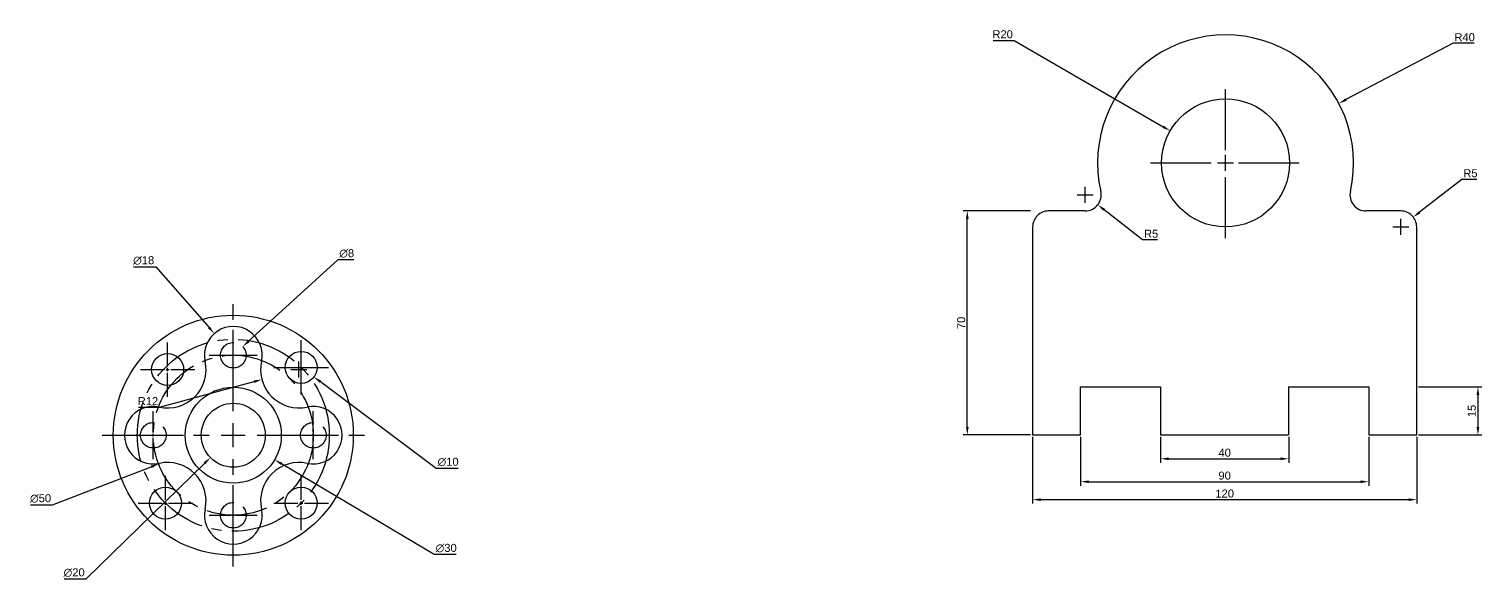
# Model space of a CAD drawing. Header units: inches. Extents: x 3868 to 10301, y 1982 to 2304.
# Drawn here: x 7386.2 to 7840.2, y 2105.1 to 2276.9 of the extents above; entities that cross this region are included whole.
import ezdxf

# ---------------------------------------------------------------- set-up
doc = ezdxf.new("R2010")
doc.units = ezdxf.units.IN
doc.linetypes.add('CENTER2', pattern=[28.575, 19.05, -3.175, 3.175, -3.175])
doc.styles.get("Standard").update_dxf_attribs({"font": 'arial.ttf'})
doc.dimstyles.new('ISO-25', dxfattribs={"dimtxt": 2.5, "dimasz": 2.5, "dimexe": 1.25, "dimexo": 0.625, "dimtad": 1, "dimtoh": 1, "dimtxsty": 'Standard', "dimcen": 2.5, "dimadec": 0, "dimazin": 0, "dimtfac": 1, "dimtofl": 0, "dimtmove": 0, "dimatfit": 3, "dimfxl": 1, "dimarcsym": 0})

# ---------------------------------------------------------------- blocks, each defined once
blk = doc.blocks.new('*U65')
at = {"color": 0, "linetype": 'CENTER2', "transparency": 16777216}
for p, q in [((0, 7.5), (0, 41)), ((-41, 0), (-7.5, 0)), ((7.5, 0), (41, 0)), ((0, -41), (0, -7.5))]:
    blk.add_line(p, q, dxfattribs=at)
at = {"color": 0, "linetype": 'Continuous', "transparency": 16777216}
for p, q in [((-3.75, 0), (3.75, 0)), ((0, -3.75), (0, 3.75))]:
    blk.add_line(p, q, dxfattribs=at)
blk = doc.blocks.new('*U66')
at = {"color": 0, "linetype": 'CENTER2', "transparency": 16777216}
for p, q in [((0, 0.8), (0, 7.5)), ((-7.5, 0), (-0.8, 0)), ((0.8, 0), (7.5, 0)), ((0, -7.5), (0, -0.8))]:
    blk.add_line(p, q, dxfattribs=at)
at = {"color": 0, "linetype": 'Continuous', "transparency": 16777216}
for p, q in [((-0.4, 0), (0.4, 0)), ((0, -0.4), (0, 0.4))]:
    blk.add_line(p, q, dxfattribs=at)
blk = doc.blocks.new('*U67')
at = {"color": 0, "linetype": 'CENTER2', "transparency": 16777216}
for p, q in [((0, 0.8), (0, 7.5)), ((-7.5, 0), (-0.8, 0)), ((0.8, 0), (7.5, 0)), ((0, -7.5), (0, -0.8))]:
    blk.add_line(p, q, dxfattribs=at)
at = {"color": 0, "linetype": 'Continuous', "transparency": 16777216}
for p, q in [((-0.4, 0), (0.4, 0)), ((0, -0.4), (0, 0.4))]:
    blk.add_line(p, q, dxfattribs=at)
blk = doc.blocks.new('*U68')
at = {"color": 0, "linetype": 'CENTER2', "transparency": 16777216}
for p, q in [((0, 0.8), (0, 7.5)), ((-7.5, 0), (-0.8, 0)), ((0.8, 0), (7.5, 0)), ((0, -7.5), (0, -0.8))]:
    blk.add_line(p, q, dxfattribs=at)
at = {"color": 0, "linetype": 'Continuous', "transparency": 16777216}
for p, q in [((-0.4, 0), (0.4, 0)), ((0, -0.4), (0, 0.4))]:
    blk.add_line(p, q, dxfattribs=at)
blk = doc.blocks.new('*U69')
at = {"color": 0, "linetype": 'CENTER2', "transparency": 16777216}
for p, q in [((0, 0.8), (0, 7.5)), ((-7.5, 0), (-0.8, 0)), ((0.8, 0), (7.5, 0)), ((0, -7.5), (0, -0.8))]:
    blk.add_line(p, q, dxfattribs=at)
at = {"color": 0, "linetype": 'Continuous', "transparency": 16777216}
for p, q in [((-0.4, 0), (0.4, 0)), ((0, -0.4), (0, 0.4))]:
    blk.add_line(p, q, dxfattribs=at)
blk = doc.blocks.new('*U70')
at = {"color": 0, "linetype": 'CENTER2', "transparency": 16777216}
for p, q in [((0, 1), (0, 8.5)), ((-8.5, 0), (-1, 0)), ((1, 0), (8.5, 0)), ((0, -8.5), (0, -1))]:
    blk.add_line(p, q, dxfattribs=at)
at = {"color": 0, "linetype": 'Continuous', "transparency": 16777216}
for p, q in [((-0.5, 0), (0.5, 0)), ((0, -0.5), (0, 0.5))]:
    blk.add_line(p, q, dxfattribs=at)
blk = doc.blocks.new('*U71')
at = {"color": 0, "linetype": 'CENTER2', "transparency": 16777216}
for p, q in [((0, 1), (0, 8.5)), ((-8.5, 0), (-1, 0)), ((1, 0), (8.5, 0)), ((0, -8.5), (0, -1))]:
    blk.add_line(p, q, dxfattribs=at)
at = {"color": 0, "linetype": 'Continuous', "transparency": 16777216}
for p, q in [((-0.5, 0), (0.5, 0)), ((0, -0.5), (0, 0.5))]:
    blk.add_line(p, q, dxfattribs=at)
blk = doc.blocks.new('*U72')
at = {"color": 0, "linetype": 'CENTER2', "transparency": 16777216}
for p, q in [((0, 1), (0, 8.5)), ((-8.5, 0), (-1, 0)), ((1, 0), (8.5, 0)), ((0, -8.5), (0, -1))]:
    blk.add_line(p, q, dxfattribs=at)
at = {"color": 0, "linetype": 'Continuous', "transparency": 16777216}
for p, q in [((-0.5, 0), (0.5, 0)), ((0, -0.5), (0, 0.5))]:
    blk.add_line(p, q, dxfattribs=at)
blk = doc.blocks.new('*U73')
at = {"color": 0, "linetype": 'CENTER2', "transparency": 16777216}
for p, q in [((0, 1), (0, 8.5)), ((-8.5, 0), (-1, 0)), ((1, 0), (8.5, 0)), ((0, -8.5), (0, -1))]:
    blk.add_line(p, q, dxfattribs=at)
at = {"color": 0, "linetype": 'Continuous', "transparency": 16777216}
for p, q in [((-0.5, 0), (0.5, 0)), ((0, -0.5), (0, 0.5))]:
    blk.add_line(p, q, dxfattribs=at)
blk = doc.blocks.new('*D74')
at = {"color": 0, "lineweight": -2, "transparency": 16777216}
for p, q in [((7418.84, 2202.64), (7425.77, 2202.64)), ((7425.77, 2202.64), (7442.42, 2183.65)), ((7447.5, 2175), (7452.5, 2175)), ((7450, 2172.5), (7450, 2177.5))]:
    blk.add_line(p, q, dxfattribs=at)
at = {"color": 0, "transparency": 16777216}
blk.add_solid([(7442.73, 2183.92), (7442.1, 2183.37), (7444.06, 2181.77)], dxfattribs=at)
at = {"layer": 'Defpoints', "color": 0, "transparency": 16777216}
for p in [(7444.06, 2181.77), (7455.93, 2168.23)]:
    blk.add_point(p, dxfattribs=at)
at = {"color": 0, "transparency": 16777216, "insert": (7421.99, 2204.61), "char_height": 2.5, "attachment_point": 5}
blk.add_mtext('∅18', dxfattribs=at)
blk = doc.blocks.new('*D75')
at = {"color": 0, "lineweight": -2, "transparency": 16777216}
for p, q in [((7482.62, 2204.83), (7454.79, 2179.39)), ((7487.61, 2204.83), (7482.62, 2204.83)), ((7447.5, 2175), (7452.5, 2175)), ((7450, 2172.5), (7450, 2177.5))]:
    blk.add_line(p, q, dxfattribs=at)
at = {"color": 0, "transparency": 16777216}
blk.add_solid([(7454.51, 2179.69), (7455.08, 2179.08), (7452.95, 2177.7)], dxfattribs=at)
at = {"layer": 'Defpoints', "color": 0, "transparency": 16777216}
for p in [(7452.95, 2177.7), (7447.05, 2172.3)]:
    blk.add_point(p, dxfattribs=at)
at = {"color": 0, "transparency": 16777216, "insert": (7485.43, 2206.8), "char_height": 2.5, "attachment_point": 5}
blk.add_mtext('∅8', dxfattribs=at)
blk = doc.blocks.new('*D76')
at = {"color": 0, "lineweight": -2, "transparency": 16777216}
for p, q in [((7468.71, 2171.21), (7473.71, 2171.21)), ((7471.21, 2168.71), (7471.21, 2173.71)), ((7513.34, 2139.65), (7477.21, 2166.72)), ((7520.26, 2139.65), (7513.34, 2139.65))]:
    blk.add_line(p, q, dxfattribs=at)
at = {"color": 0, "transparency": 16777216}
blk.add_solid([(7477.46, 2167.05), (7476.96, 2166.38), (7475.21, 2168.21)], dxfattribs=at)
at = {"layer": 'Defpoints', "color": 0, "transparency": 16777216}
for p in [(7467.21, 2174.21), (7475.21, 2168.21)]:
    blk.add_point(p, dxfattribs=at)
at = {"color": 0, "transparency": 16777216, "insert": (7517.11, 2141.63), "char_height": 2.5, "attachment_point": 5}
blk.add_mtext('∅10', dxfattribs=at)
blk = doc.blocks.new('*D77')
at = {"color": 0, "lineweight": -2, "transparency": 16777216}
for p, q in [((7450, 2147.5), (7450, 2152.5)), ((7447.5, 2150), (7452.5, 2150)), ((7393.54, 2128.26), (7424.33, 2140.12)), ((7386.62, 2128.26), (7393.54, 2128.26))]:
    blk.add_line(p, q, dxfattribs=at)
at = {"color": 0, "transparency": 16777216}
blk.add_solid([(7424.18, 2140.51), (7424.48, 2139.73), (7426.67, 2141.02)], dxfattribs=at)
at = {"layer": 'Defpoints', "color": 0, "transparency": 16777216}
for p in [(7473.33, 2158.98), (7426.67, 2141.02)]:
    blk.add_point(p, dxfattribs=at)
at = {"color": 0, "transparency": 16777216, "insert": (7389.77, 2130.23), "char_height": 2.5, "attachment_point": 5}
blk.add_mtext('∅50', dxfattribs=at)
blk = doc.blocks.new('*D78')
at = {"color": 0, "lineweight": -2, "transparency": 16777216}
for p, q in [((7450, 2147.5), (7450, 2152.5)), ((7447.5, 2150), (7452.5, 2150)), ((7404.03, 2105.08), (7441.06, 2141.26)), ((7397.11, 2105.08), (7404.03, 2105.08))]:
    blk.add_line(p, q, dxfattribs=at)
at = {"color": 0, "transparency": 16777216}
blk.add_solid([(7440.77, 2141.56), (7441.35, 2140.97), (7442.84, 2143.01)], dxfattribs=at)
at = {"layer": 'Defpoints', "color": 0, "transparency": 16777216}
for p in [(7457.15, 2156.99), (7442.84, 2143.01)]:
    blk.add_point(p, dxfattribs=at)
at = {"color": 0, "transparency": 16777216, "insert": (7400.26, 2107.06), "char_height": 2.5, "attachment_point": 5}
blk.add_mtext('∅20', dxfattribs=at)
blk = doc.blocks.new('*D79')
at = {"color": 0, "lineweight": -2, "transparency": 16777216}
for p, q in [((7450, 2147.5), (7450, 2152.5)), ((7447.5, 2150), (7452.5, 2150)), ((7512.74, 2112.74), (7465.04, 2141.06)), ((7519.65, 2112.74), (7512.74, 2112.74))]:
    blk.add_line(p, q, dxfattribs=at)
at = {"color": 0, "transparency": 16777216}
blk.add_solid([(7465.26, 2141.42), (7464.83, 2140.71), (7462.89, 2142.34)], dxfattribs=at)
at = {"layer": 'Defpoints', "color": 0, "transparency": 16777216}
for p in [(7437.1, 2157.66), (7462.89, 2142.34)]:
    blk.add_point(p, dxfattribs=at)
at = {"color": 0, "transparency": 16777216, "insert": (7516.51, 2114.71), "char_height": 2.5, "attachment_point": 5}
blk.add_mtext('∅30', dxfattribs=at)
blk = doc.blocks.new('*D80')
at = {"color": 0, "lineweight": -2, "transparency": 16777216}
for p, q in [((7468.01, 2170.51), (7473.01, 2170.51)), ((7470.51, 2168.01), (7470.51, 2173.01)), ((7426.92, 2158.79), (7456.51, 2166.75)), ((7420.35, 2158.79), (7426.92, 2158.79))]:
    blk.add_line(p, q, dxfattribs=at)
at = {"color": 0, "transparency": 16777216}
blk.add_solid([(7456.4, 2167.15), (7456.62, 2166.35), (7458.92, 2167.4)], dxfattribs=at)
at = {"layer": 'Defpoints', "color": 0, "transparency": 16777216}
for p in [(7470.51, 2170.51), (7458.92, 2167.4)]:
    blk.add_point(p, dxfattribs=at)
at = {"color": 0, "transparency": 16777216, "insert": (7423.32, 2160.67), "char_height": 2.5, "attachment_point": 5}
blk.add_mtext('R12', dxfattribs=at)
blk = doc.blocks.new('*D81')
at = {"color": 0, "lineweight": -2, "transparency": 16777216}
for p, q in [((7699.78, 2149.47), (7699.78, 2128.61)), ((7819.78, 2149.47), (7819.78, 2128.61)), ((7702.28, 2129.86), (7817.28, 2129.86))]:
    blk.add_line(p, q, dxfattribs=at)
at = {"color": 0, "transparency": 16777216}
for points in [[(7702.28, 2130.28), (7702.28, 2129.45), (7699.78, 2129.86)], [(7817.28, 2130.28), (7817.28, 2129.45), (7819.78, 2129.86)]]:
    blk.add_solid(points, dxfattribs=at)
at = {"layer": 'Defpoints', "color": 0, "transparency": 16777216}
for p in [(7699.78, 2150.09), (7819.78, 2150.09), (7819.78, 2129.86)]:
    blk.add_point(p, dxfattribs=at)
at = {"color": 0, "transparency": 16777216, "insert": (7759.78, 2131.76), "char_height": 2.5, "attachment_point": 5}
blk.add_mtext('120', dxfattribs=at)
blk = doc.blocks.new('*D82')
at = {"color": 0, "lineweight": -2, "transparency": 16777216}
for p, q in [((7714.78, 2149.47), (7714.78, 2134.22)), ((7804.78, 2149.47), (7804.78, 2134.22)), ((7717.28, 2135.47), (7802.28, 2135.47))]:
    blk.add_line(p, q, dxfattribs=at)
at = {"color": 0, "transparency": 16777216}
for points in [[(7717.28, 2135.89), (7717.28, 2135.06), (7714.78, 2135.47)], [(7802.28, 2135.89), (7802.28, 2135.06), (7804.78, 2135.47)]]:
    blk.add_solid(points, dxfattribs=at)
at = {"layer": 'Defpoints', "color": 0, "transparency": 16777216}
for p in [(7714.78, 2150.09), (7804.78, 2150.09), (7804.78, 2135.47)]:
    blk.add_point(p, dxfattribs=at)
at = {"color": 0, "transparency": 16777216, "insert": (7759.78, 2137.37), "char_height": 2.5, "attachment_point": 5}
blk.add_mtext('90', dxfattribs=at)
blk = doc.blocks.new('*D83')
at = {"color": 0, "lineweight": -2, "transparency": 16777216}
for p, q in [((7739.78, 2149.47), (7739.78, 2141.38)), ((7779.78, 2149.47), (7779.78, 2141.38)), ((7742.28, 2142.63), (7777.28, 2142.63))]:
    blk.add_line(p, q, dxfattribs=at)
at = {"color": 0, "transparency": 16777216}
for points in [[(7742.28, 2143.05), (7742.28, 2142.22), (7739.78, 2142.63)], [(7777.28, 2143.05), (7777.28, 2142.22), (7779.78, 2142.63)]]:
    blk.add_solid(points, dxfattribs=at)
at = {"layer": 'Defpoints', "color": 0, "transparency": 16777216}
for p in [(7739.78, 2150.09), (7779.78, 2150.09), (7779.78, 2142.63)]:
    blk.add_point(p, dxfattribs=at)
at = {"color": 0, "transparency": 16777216, "insert": (7759.78, 2144.53), "char_height": 2.5, "attachment_point": 5}
blk.add_mtext('40', dxfattribs=at)
blk = doc.blocks.new('*D84')
at = {"color": 0, "lineweight": -2, "transparency": 16777216}
for p, q in [((7820.4, 2165.09), (7840.17, 2165.09)), ((7838.92, 2162.59), (7838.92, 2152.59)), ((7820.4, 2150.09), (7840.17, 2150.09))]:
    blk.add_line(p, q, dxfattribs=at)
at = {"color": 0, "transparency": 16777216}
for points in [[(7838.51, 2162.59), (7839.34, 2162.59), (7838.92, 2165.09)], [(7838.51, 2152.59), (7839.34, 2152.59), (7838.92, 2150.09)]]:
    blk.add_solid(points, dxfattribs=at)
at = {"layer": 'Defpoints', "color": 0, "transparency": 16777216}
for p in [(7819.78, 2165.09), (7819.78, 2150.09), (7838.92, 2150.09)]:
    blk.add_point(p, dxfattribs=at)
at = {"color": 0, "transparency": 16777216, "insert": (7837.02, 2157.59), "char_height": 2.5, "attachment_point": 5, "rotation": 90}
blk.add_mtext('15', dxfattribs=at)
blk = doc.blocks.new('*D85')
at = {"color": 0, "lineweight": -2, "transparency": 16777216}
for p, q in [((7699.15, 2220.09), (7678.11, 2220.09)), ((7679.36, 2152.59), (7679.36, 2217.59)), ((7699.15, 2150.09), (7678.11, 2150.09))]:
    blk.add_line(p, q, dxfattribs=at)
at = {"color": 0, "transparency": 16777216}
for points in [[(7678.94, 2217.59), (7679.78, 2217.59), (7679.36, 2220.09)], [(7678.94, 2152.59), (7679.78, 2152.59), (7679.36, 2150.09)]]:
    blk.add_solid(points, dxfattribs=at)
at = {"layer": 'Defpoints', "color": 0, "transparency": 16777216}
for p in [(7679.36, 2220.09), (7699.78, 2220.09), (7699.78, 2150.09)]:
    blk.add_point(p, dxfattribs=at)
at = {"color": 0, "transparency": 16777216, "insert": (7677.46, 2185.09), "char_height": 2.5, "attachment_point": 5, "rotation": 90}
blk.add_mtext('70', dxfattribs=at)
blk = doc.blocks.new('*U86')
at = {"color": 0, "linetype": 'CENTER2', "transparency": 16777216}
for p, q in [((0, 4), (0, 23.5)), ((-23.5, 0), (-4, 0)), ((4, 0), (23.5, 0)), ((0, -23.5), (0, -4))]:
    blk.add_line(p, q, dxfattribs=at)
at = {"color": 0, "linetype": 'Continuous', "transparency": 16777216}
for p, q in [((-2, 0), (2, 0)), ((0, -2), (0, 2))]:
    blk.add_line(p, q, dxfattribs=at)
blk = doc.blocks.new('*D87')
at = {"color": 0, "lineweight": -2, "transparency": 16777216}
for p, q in [((7831.16, 2272.47), (7797.68, 2254.87)), ((7837.75, 2272.47), (7831.16, 2272.47)), ((7757.56, 2235.09), (7762.56, 2235.09)), ((7760.06, 2232.59), (7760.06, 2237.59))]:
    blk.add_line(p, q, dxfattribs=at)
at = {"color": 0, "transparency": 16777216}
blk.add_solid([(7797.48, 2255.24), (7797.87, 2254.5), (7795.46, 2253.7)], dxfattribs=at)
at = {"layer": 'Defpoints', "color": 0, "transparency": 16777216}
for p in [(7795.46, 2253.7), (7760.06, 2235.09)]:
    blk.add_point(p, dxfattribs=at)
at = {"color": 0, "transparency": 16777216, "insert": (7834.77, 2274.37), "char_height": 2.5, "attachment_point": 5}
blk.add_mtext('R40', dxfattribs=at)
blk = doc.blocks.new('*D88')
at = {"color": 0, "lineweight": -2, "transparency": 16777216}
for p, q in [((7687.41, 2273.39), (7694, 2273.39)), ((7694, 2273.39), (7740.59, 2246.38)), ((7757.56, 2235.09), (7762.56, 2235.09)), ((7760.06, 2232.59), (7760.06, 2237.59))]:
    blk.add_line(p, q, dxfattribs=at)
at = {"color": 0, "transparency": 16777216}
blk.add_solid([(7740.8, 2246.74), (7740.38, 2246.02), (7742.76, 2245.12)], dxfattribs=at)
at = {"layer": 'Defpoints', "color": 0, "transparency": 16777216}
for p in [(7742.76, 2245.12), (7760.06, 2235.09)]:
    blk.add_point(p, dxfattribs=at)
at = {"color": 0, "transparency": 16777216, "insert": (7690.4, 2275.29), "char_height": 2.5, "attachment_point": 5}
blk.add_mtext('R20', dxfattribs=at)
blk = doc.blocks.new('*D89')
at = {"color": 0, "lineweight": -2, "transparency": 16777216}
for p, q in [((7713.68, 2225.09), (7718.68, 2225.09)), ((7716.18, 2222.59), (7716.18, 2227.59)), ((7734.14, 2211.06), (7722.09, 2220.47)), ((7738.82, 2211.06), (7734.14, 2211.06))]:
    blk.add_line(p, q, dxfattribs=at)
at = {"color": 0, "transparency": 16777216}
blk.add_solid([(7722.35, 2220.8), (7721.84, 2220.14), (7720.12, 2222.01)], dxfattribs=at)
at = {"layer": 'Defpoints', "color": 0, "transparency": 16777216}
for p in [(7716.18, 2225.09), (7720.12, 2222.01)]:
    blk.add_point(p, dxfattribs=at)
at = {"color": 0, "transparency": 16777216, "insert": (7736.79, 2212.95), "char_height": 2.5, "attachment_point": 5}
blk.add_mtext('R5', dxfattribs=at)
blk = doc.blocks.new('*D90')
at = {"color": 0, "lineweight": -2, "transparency": 16777216}
for p, q in [((7833.93, 2229.95), (7820.7, 2219.69)), ((7838.6, 2229.95), (7833.93, 2229.95)), ((7814.78, 2212.59), (7814.78, 2217.59)), ((7812.28, 2215.09), (7817.28, 2215.09))]:
    blk.add_line(p, q, dxfattribs=at)
at = {"color": 0, "transparency": 16777216}
blk.add_solid([(7820.45, 2220.02), (7820.96, 2219.36), (7818.73, 2218.16)], dxfattribs=at)
at = {"layer": 'Defpoints', "color": 0, "transparency": 16777216}
for p in [(7818.73, 2218.16), (7814.78, 2215.09)]:
    blk.add_point(p, dxfattribs=at)
at = {"color": 0, "transparency": 16777216, "insert": (7836.58, 2231.84), "char_height": 2.5, "attachment_point": 5}
blk.add_mtext('R5', dxfattribs=at)

msp = doc.modelspace()

# ---------------------------------------------------------------- linework, layer by layer
at = {"color": 7}
for p, q in [((7714.779, 2150.091), (7714.779, 2165.091)), ((7714.779, 2165.091), (7739.779, 2165.091)), ((7739.779, 2165.091), (7739.779, 2150.091)), ((7779.779, 2165.091), (7779.779, 2150.091)), ((7779.779, 2165.091), (7804.779, 2165.091)), ((7804.779, 2165.091), (7804.779, 2150.091))]:
    msp.add_line(p, q, dxfattribs=at)
for points in [[(7716.183, 2220.091), (7704.779, 2220.091, 0.4142136), (7699.779, 2215.091), (7699.779, 2150.091), (7714.779, 2150.091)], [(7804.779, 2150.091), (7819.779, 2150.091), (7819.779, 2215.091, 0.4142136), (7814.779, 2220.091), (7803.932, 2220.091)]]:
    msp.add_lwpolyline(points, format="xyb", dxfattribs=at)
msp.add_lwpolyline([(7739.779, 2150.091), (7779.779, 2150.091)], dxfattribs=at)
for centre, radius in [((7760.058, 2235.091), 20), ((7449.998, 2149.999), 37.5), ((7429.482, 2170.515), 5), ((7471.211, 2171.212), 5), ((7449.998, 2149.999), 15), ((7449.998, 2149.999), 10), ((7428.784, 2128.786), 5), ((7471.211, 2128.786), 5)]:
    msp.add_circle(centre, radius, dxfattribs=at)
at = {"color": 85, "linetype": 'CENTER2', "true_color": 0x58ba48}
for radius in [30, 25]:
    msp.add_circle((7449.998, 2149.999), radius, dxfattribs=at)
at = {"color": 7, "linetype": 'CENTER2'}
for centre in [(7449.998, 2174.999), (7424.998, 2149.999), (7474.998, 2149.999), (7449.998, 2124.999)]:
    msp.add_circle(centre, 4, dxfattribs=at)
at = {"color": 7}
for centre, radius, start, end in [((7760.058, 2235.091), 40, 347.16041, 192.83959), ((7716.183, 2225.091), 5, 270, 12.83959), ((7803.932, 2225.091), 5, 167.16041, 270), ((7449.998, 2174.999), 9, 347.66997, 192.33003), ((7429.482, 2170.515), 12, 257.66997, 12.33003), ((7470.513, 2170.515), 12, 167.66997, 282.33003), ((7424.998, 2149.999), 9, 77.66997, 282.33003), ((7474.998, 2149.999), 9, 257.66997, 102.33003), ((7429.482, 2129.484), 12, 347.66997, 102.33003), ((7470.513, 2129.484), 12, 77.66997, 192.33003), ((7449.998, 2124.999), 9, 167.66997, 12.33003)]:
    msp.add_arc(centre, radius, start, end, dxfattribs=at)

# ---------------------------------------------------------------- block references
at = {"color": 85, "linetype": 'CENTER2', "true_color": 0x58ba48}
for name, p in [('*U86', (7760.058, 2235.091)), ('*U65', (7449.998, 2149.999)), ('*U69', (7449.998, 2174.999)), ('*U70', (7471.211, 2171.212)), ('*U71', (7429.482, 2170.515)), ('*U67', (7424.998, 2149.999)), ('*U66', (7474.998, 2149.999)), ('*U72', (7428.784, 2128.786)), ('*U73', (7471.211, 2128.786)), ('*U68', (7449.998, 2124.999))]:
    msp.add_blockref(name, p, dxfattribs=at)

# ---------------------------------------------------------------- dimensions: what is measured, and where the dimension line sits
at = {"color": 240, "true_color": 0xed1f24}
for center, mpoint, picture, middle in [((7760.058, 2235.091), (7742.755, 2245.123), '*D88', (7690.396, 2273.387)), ((7760.058, 2235.091), (7795.463, 2253.705), '*D87', (7834.767, 2272.471)), ((7814.779, 2215.091), (7818.73, 2218.156), '*D90', (7836.577, 2229.945)), ((7716.183, 2225.091), (7720.122, 2222.012), '*D89', (7736.791, 2211.056)), ((7470.513, 2170.515), (7458.925, 2167.398), '*D80', (7423.32, 2158.792))]:
    dim = msp.add_radius_dim(center=center, mpoint=mpoint, dimstyle='ISO-25', dxfattribs=at)
    dim.commit()
    dim.dimension.update_dxf_attribs({"geometry": picture, "text_midpoint": middle, "dimtype": 164})
for base, p1, p2, picture, middle in [((7679.36, 2220.091), (7699.779, 2150.091), (7699.779, 2220.091), '*D85', (7677.459, 2185.091)), ((7838.925, 2150.091), (7819.779, 2165.091), (7819.779, 2150.091), '*D84', (7837.023, 2157.591))]:
    dim = msp.add_linear_dim(base=base, p1=p1, p2=p2, angle=90, dimstyle='ISO-25', dxfattribs=at)
    dim.commit()
    dim.dimension.update_dxf_attribs({"geometry": picture, "text_midpoint": middle})
for p1, p2, picture, middle in [((7447.046, 2172.3), (7452.95, 2177.698), '*D75', (7485.429, 2204.827)), ((7455.93, 2168.231), (7444.065, 2181.767), '*D74', (7421.993, 2202.635)), ((7467.209, 2174.21), (7475.213, 2168.215), '*D76', (7517.112, 2139.655)), ((7473.328, 2158.983), (7426.668, 2141.015), '*D77', (7389.769, 2128.259)), ((7457.15, 2156.988), (7442.845, 2143.011), '*D78', (7400.257, 2105.085)), ((7437.1, 2157.658), (7462.895, 2142.34), '*D79', (7516.508, 2112.742))]:
    dim = msp.add_diameter_dim_2p(p1=p1, p2=p2, dimstyle='ISO-25', dxfattribs=at)
    dim.commit()
    dim.dimension.update_dxf_attribs({"geometry": picture, "text_midpoint": middle, "dimtype": 163})
for base, p1, p2, picture, middle in [((7819.779, 2129.862), (7699.779, 2150.091), (7819.779, 2150.091), '*D81', (7759.779, 2131.763)), ((7804.779, 2135.472), (7714.779, 2150.091), (7804.779, 2150.091), '*D82', (7759.779, 2137.373)), ((7779.779, 2142.632), (7739.779, 2150.091), (7779.779, 2150.091), '*D83', (7759.779, 2144.534))]:
    dim = msp.add_linear_dim(base=base, p1=p1, p2=p2, dimstyle='ISO-25', dxfattribs=at)
    dim.commit()
    dim.dimension.update_dxf_attribs({"geometry": picture, "text_midpoint": middle})

doc.saveas('drawing.dxf')
